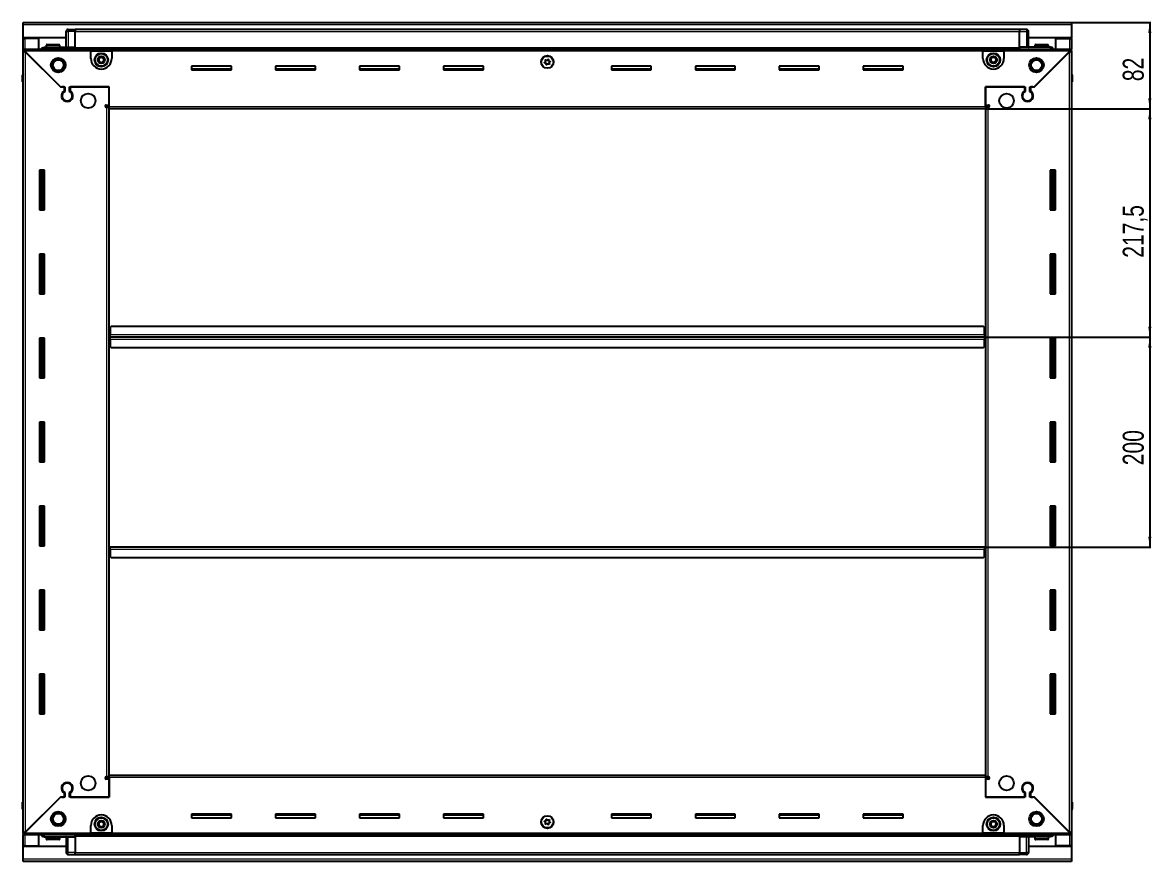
# Model space of a CAD drawing. Header units: millimetres. Extents: x 1415 to 4959, y -388 to 1753.
# Drawn here: x 3883 to 4959, y 777 to 1576 of the extents above; entities that cross this region are included whole.
import ezdxf

# ---------------------------------------------------------------- set-up
doc = ezdxf.new("R2010")
doc.units = ezdxf.units.MM
doc.layers.add('FORMAT', color=7, linetype='Continuous')
doc.styles.add('SLDTEXTSTYLE0', font='TXT', dxfattribs={"width": 0.75})
doc.dimstyles.new('SLDDIMSTYLE0', dxfattribs={"dimtxt": 20, "dimasz": 10, "dimexe": 0, "dimexo": 0.0625, "dimgap": 5, "dimtad": 2, "dimdec": 1, "dimrnd": 1e-09, "dimzin": 12, "dimdsep": 46, "dimtxsty": 'SLDTEXTSTYLE0', "dimsah": 1, "dimcen": 0.09, "dimadec": 0, "dimazin": 3, "dimtfac": 1, "dimtofl": 0, "dimtmove": 0, "dimatfit": 3, "dimfxl": 0, "dimfrac": 2, "dimtolj": 1, "dimtzin": 12, "dimarcsym": 0})

# ---------------------------------------------------------------- blocks, each defined once
blk = doc.blocks.new('_D_6')
at = {"layer": 'FORMAT'}
for p, q in [((4883, 1575.8), (4958.5, 1575.8)), ((4957.5, 1575.8), (4957.5, 1493.8)), ((4801, 1493.8), (4958.5, 1493.8))]:
    blk.add_line(p, q, dxfattribs=at)
for points in [[(4957.5, 1575.8), (4956, 1565.8), (4959, 1565.8)], [(4957.5, 1493.8), (4959, 1503.8), (4956, 1503.8)]]:
    blk.add_solid(points, dxfattribs=at)
at = {"layer": 'FORMAT', "insert": (4931.7, 1520), "char_height": 20, "attachment_point": 1, "rotation": 90, "style": 'SLDTEXTSTYLE0'}
blk.add_mtext('82', dxfattribs=at)
blk = doc.blocks.new('_D_7')
at = {"layer": 'FORMAT'}
for p, q in [((4800, 1276.3), (4958.5, 1276.3)), ((4957.5, 1276.3), (4957.5, 1076.3)), ((4800, 1076.3), (4958.5, 1076.3))]:
    blk.add_line(p, q, dxfattribs=at)
for points in [[(4957.5, 1276.3), (4956, 1266.3), (4959, 1266.3)], [(4957.5, 1076.3), (4959, 1086.3), (4956, 1086.3)]]:
    blk.add_solid(points, dxfattribs=at)
at = {"layer": 'FORMAT', "insert": (4931.7, 1154.2), "char_height": 20, "attachment_point": 1, "rotation": 90, "style": 'SLDTEXTSTYLE0'}
blk.add_mtext('200', dxfattribs=at)
blk = doc.blocks.new('_D_8')
at = {"layer": 'FORMAT'}
for p, q in [((4801, 1493.8), (4958.5, 1493.8)), ((4957.5, 1493.8), (4957.5, 1276.3)), ((4800, 1276.3), (4958.5, 1276.3))]:
    blk.add_line(p, q, dxfattribs=at)
for points in [[(4957.5, 1493.8), (4956, 1483.8), (4959, 1483.8)], [(4957.5, 1276.3), (4959, 1286.3), (4956, 1286.3)]]:
    blk.add_solid(points, dxfattribs=at)
at = {"layer": 'FORMAT', "insert": (4931.7, 1351.8), "char_height": 20, "attachment_point": 1, "rotation": 90, "style": 'SLDTEXTSTYLE0'}
blk.add_mtext('217,5', dxfattribs=at)

msp = doc.modelspace()

# ---------------------------------------------------------------- linework, layer by layer
at = {"color": 7, "linetype": 'Continuous', "lineweight": 25}
for p, q in [((3884, 1575.82), (4883, 1575.82)), ((3884, 1573.72), (3884, 1575.82)), ((3884, 1561.32), (3884, 1573.72)), ((4883, 1575.82), (4883, 1573.72)), ((4883, 1573.72), (4883, 1561.32)), ((3925, 1561.32), (3884, 1561.32)), ((3884, 1560.82), (3884, 1561.32)), ((3884, 1560.82), (3886.1, 1560.82)), ((3884, 1550.57), (3884, 1560.82)), ((3885.5, 1560.82), (3885.5, 1561.32)), ((3899, 1560.82), (3886.1, 1560.82)), ((3899, 1550.57), (3899, 1560.82)), ((3925, 1552.32), (3925, 1567.32)), ((3925.67, 1568.82), (3925.67, 1568.82)), ((3927, 1569.32), (3933.5, 1569.32)), ((3927, 1569.32), (3933.5, 1569.32)), ((3933.5, 1569.32), (3933.5, 1569.32)), ((3933.5, 1569.32), (3933.5, 1569.32)), ((3933.5, 1569.32), (3933.5, 1567.32)), ((4833.5, 1569.17), (3933.5, 1569.17)), ((3933.5, 1552.32), (3933.5, 1567.32)), ((4833.5, 1569.32), (4833.5, 1569.32)), ((4840, 1569.32), (4833.5, 1569.32)), ((4840, 1569.32), (4833.5, 1569.32)), ((4833.5, 1569.32), (4833.5, 1567.32)), ((4833.5, 1552.32), (4833.5, 1567.32)), ((4842, 1567.32), (4842, 1567.32)), ((4842, 1552.32), (4842, 1567.32)), ((4883, 1561.32), (4842, 1561.32)), ((4868, 1550.57), (4868, 1560.82)), ((4868, 1560.82), (4880.9, 1560.82)), ((4880.9, 1560.82), (4883, 1560.82)), ((4881.5, 1560.82), (4881.5, 1561.32)), ((4883, 1560.82), (4883, 1561.32)), ((4883, 1560.82), (4883, 1550.57)), ((3884, 1549.07), (3884, 1550.57)), ((3884, 1550.57), (3885, 1550.57)), ((3884, 1548.57), (3884, 1549.07)), ((3884, 1549.07), (3885, 1549.07)), ((3885, 1550.57), (3948.5, 1550.57)), ((3885, 1549.07), (3885, 1550.57)), ((3904.5, 1552.32), (3933.5, 1552.32)), ((3906, 1554.22), (3906, 1552.32)), ((3906.8, 1555.02), (3918.2, 1555.02)), ((3919, 1552.32), (3919, 1554.22)), ((3933.42, 1550.57), (3933.5, 1552.29)), ((3933.5, 1552.32), (3933.5, 1551.82)), ((3933.5, 1551.17), (4833.5, 1551.17)), ((3948.5, 1548.47), (3948.5, 1550.57)), ((3948.5, 1550.57), (3968.5, 1550.57)), ((3948.5, 1549.07), (3968.5, 1549.07)), ((3968.5, 1550.57), (4798.5, 1550.57)), ((3968.5, 1550.57), (3968.5, 1548.47)), ((4798.5, 1548.47), (4798.5, 1550.57)), ((4798.5, 1550.57), (4818.5, 1550.57)), ((4798.5, 1549.07), (4818.5, 1549.07)), ((4818.5, 1550.57), (4818.5, 1548.47)), ((4818.5, 1550.57), (4882, 1550.57)), ((4862.5, 1552.32), (4833.5, 1552.32)), ((4833.5, 1552.32), (4833.5, 1551.82)), ((4833.5, 1552.29), (4833.57, 1550.57)), ((4848, 1554.22), (4848, 1552.32)), ((4848.8, 1555.02), (4860.2, 1555.02)), ((4861, 1552.32), (4861, 1554.22)), ((4882, 1549.07), (4882, 1550.57)), ((4882, 1550.57), (4883, 1550.57)), ((4882, 1549.07), (4883, 1549.07)), ((4883, 1549.07), (4883, 1550.57)), ((4883, 1549.07), (4883, 1548.57)), ((3884, 804.07), (3884, 1548.57)), ((3885.5, 1548.57), (3884, 1548.57)), ((3885.6, 1548.47), (3919.5, 1514.57)), ((3920.2, 1513.87), (3886.1, 1547.97)), ((3948.5, 1541.57), (3948.5, 1548.47)), ((3968.5, 1548.47), (3968.5, 1541.57)), ((4798.5, 1541.57), (4798.5, 1548.47)), ((4818.5, 1548.47), (4818.5, 1541.57)), ((4880.9, 1547.97), (4846.8, 1513.87)), ((4847.5, 1514.57), (4881.4, 1548.47)), ((4881.5, 1548.57), (4883, 1548.57)), ((4883, 1548.57), (4883, 804.07)), ((4082.5, 1534.32), (4044.5, 1534.32)), ((4044.5, 1534.32), (4044.5, 1530.82)), ((4082.5, 1531.57), (4044.5, 1531.57)), ((4044.5, 1530.82), (4082.5, 1530.82)), ((4082.5, 1530.82), (4082.5, 1534.32)), ((4162.5, 1534.32), (4124.5, 1534.32)), ((4124.5, 1534.32), (4124.5, 1530.82)), ((4162.5, 1531.57), (4124.5, 1531.57)), ((4124.5, 1530.82), (4162.5, 1530.82)), ((4162.5, 1530.82), (4162.5, 1534.32)), ((4242.5, 1534.32), (4204.5, 1534.32)), ((4204.5, 1534.32), (4204.5, 1530.82)), ((4242.5, 1531.57), (4204.5, 1531.57)), ((4204.5, 1530.82), (4242.5, 1530.82)), ((4242.5, 1530.82), (4242.5, 1534.32)), ((4322.5, 1534.32), (4284.5, 1534.32)), ((4284.5, 1534.32), (4284.5, 1530.82)), ((4322.5, 1531.57), (4284.5, 1531.57)), ((4284.5, 1530.82), (4322.5, 1530.82)), ((4322.5, 1530.82), (4322.5, 1534.32)), ((4482.5, 1534.32), (4444.5, 1534.32)), ((4444.5, 1534.32), (4444.5, 1530.82)), ((4482.5, 1531.57), (4444.5, 1531.57)), ((4444.5, 1530.82), (4482.5, 1530.82)), ((4482.5, 1530.82), (4482.5, 1534.32)), ((4562.5, 1534.32), (4524.5, 1534.32)), ((4524.5, 1534.32), (4524.5, 1530.82)), ((4562.5, 1531.57), (4524.5, 1531.57)), ((4524.5, 1530.82), (4562.5, 1530.82)), ((4562.5, 1530.82), (4562.5, 1534.32)), ((4642.5, 1534.32), (4604.5, 1534.32)), ((4604.5, 1534.32), (4604.5, 1530.82)), ((4642.5, 1531.57), (4604.5, 1531.57)), ((4604.5, 1530.82), (4642.5, 1530.82)), ((4642.5, 1530.82), (4642.5, 1534.32)), ((4722.5, 1534.32), (4684.5, 1534.32)), ((4684.5, 1534.32), (4684.5, 1530.82)), ((4722.5, 1531.57), (4684.5, 1531.57)), ((4684.5, 1530.82), (4722.5, 1530.82)), ((4722.5, 1530.82), (4722.5, 1534.32)), ((3883.5, 1525.82), (3883.5, 1519.32)), ((3883.5, 1519.32), (3883.5, 1525.82)), ((3883.5, 1519.32), (3883.5, 1519.32)), ((3884, 1519.32), (3883.5, 1519.32)), ((3883.65, 1519.32), (3883.65, 833.32)), ((4883, 1527.15), (4883, 1527.15)), ((4883, 1519.32), (4883.5, 1519.32)), ((4883.35, 833.32), (4883.35, 1519.32)), ((4883.5, 1525.82), (4883.5, 1519.32)), ((4883.5, 1519.32), (4883.5, 1525.82)), ((4883.5, 1519.32), (4883.5, 1519.32)), ((4883.5, 1519.32), (4883.5, 1519.32)), ((3919.5, 1514.57), (3923.7, 1514.57)), ((3920.9, 1514.57), (3920.2, 1513.87)), ((3923, 1514.57), (3920.9, 1514.57)), ((3923, 1514.57), (3923, 1510.68)), ((3923.7, 1514.57), (3923.7, 1510.29)), ((3928.3, 1514.57), (3966, 1514.57)), ((3928.3, 1510.29), (3928.3, 1514.57)), ((3929, 1510.68), (3929, 1514.57)), ((3966, 1514.57), (3929, 1514.57)), ((3966, 1497.32), (3966, 1514.57)), ((3966, 1495.92), (3966, 1514.57)), ((4801, 1514.57), (4801, 1497.32)), ((4838, 1514.57), (4801, 1514.57)), ((4801, 1514.57), (4838.7, 1514.57)), ((4801, 1495.92), (4801, 1514.57)), ((4838, 1514.57), (4838, 1510.68)), ((4838.7, 1514.57), (4838.7, 1510.29)), ((4843.3, 1514.57), (4847.5, 1514.57)), ((4843.3, 1510.29), (4843.3, 1514.57)), ((4846.1, 1514.57), (4844, 1514.57)), ((4844, 1510.68), (4844, 1514.57)), ((4846.8, 1513.87), (4846.1, 1514.57)), ((3924, 1501.71), (3924, 1500.95)), ((3963.15, 1497.32), (3966, 1497.32)), ((3963.9, 1495.32), (3963.15, 1495.32)), ((3963.9, 1495.32), (3966, 1495.32)), ((3966, 1496.32), (3964, 1496.32)), ((3964, 1496.32), (3964, 1495.32)), ((3966, 1493.82), (3966, 1495.92)), ((4801, 1497.32), (4803.85, 1497.32)), ((4803, 1496.32), (4801, 1496.32)), ((4801, 1495.92), (4801, 1493.82)), ((4801, 1495.32), (4803.1, 1495.32)), ((4803, 1495.32), (4803, 1496.32)), ((4803.85, 1495.32), (4803.1, 1495.32)), ((4843, 1501.71), (4843, 1500.95)), ((3966, 858.82), (3966, 1493.82)), ((4801, 1493.82), (3966, 1493.82)), ((4801, 1493.82), (4801, 858.82)), ((3904.5, 1435.32), (3899.5, 1435.32)), ((3899.5, 1435.32), (3899.5, 1397.32)), ((3901.65, 1397.32), (3901.65, 1435.32)), ((3903.44, 1397.32), (3903.44, 1435.32)), ((3903.47, 1397.32), (3903.47, 1435.32)), ((3904.5, 1397.32), (3904.5, 1435.32)), ((4862.5, 1435.32), (4862.5, 1397.32)), ((4867.5, 1435.32), (4862.5, 1435.32)), ((4863.52, 1435.32), (4863.52, 1397.32)), ((4863.55, 1435.32), (4863.55, 1397.32)), ((4865.35, 1435.32), (4865.35, 1397.32)), ((4867.5, 1397.32), (4867.5, 1435.32)), ((3899.5, 1397.32), (3904.5, 1397.32)), ((4862.5, 1397.32), (4867.5, 1397.32)), ((3904.5, 1355.32), (3899.5, 1355.32)), ((3899.5, 1355.32), (3899.5, 1317.32)), ((3901.65, 1317.32), (3901.65, 1355.32)), ((3903.44, 1317.32), (3903.44, 1355.32)), ((3903.47, 1317.32), (3903.47, 1355.32)), ((3904.5, 1317.32), (3904.5, 1355.32)), ((4862.5, 1355.32), (4862.5, 1317.32)), ((4867.5, 1355.32), (4862.5, 1355.32)), ((4863.52, 1355.32), (4863.52, 1317.32)), ((4863.55, 1355.32), (4863.55, 1317.32)), ((4865.35, 1355.32), (4865.35, 1317.32)), ((4867.5, 1317.32), (4867.5, 1355.32)), ((3899.5, 1317.32), (3904.5, 1317.32)), ((4862.5, 1317.32), (4867.5, 1317.32)), ((3968, 1286.32), (3967, 1285.32)), ((3967, 1285.32), (3967, 1278.42)), ((4799, 1286.32), (3968, 1286.32)), ((4800, 1285.32), (4799, 1286.32)), ((4800, 1278.42), (4800, 1285.32)), ((3904.5, 1275.32), (3899.5, 1275.32)), ((3899.5, 1275.32), (3899.5, 1237.32)), ((3901.65, 1237.32), (3901.65, 1275.32)), ((3903.44, 1237.32), (3903.44, 1275.32)), ((3903.47, 1237.32), (3903.47, 1275.32)), ((3904.5, 1237.32), (3904.5, 1275.32)), ((3966.75, 1276.32), (3966, 1276.32)), ((3967, 1279.17), (3966.75, 1279.17)), ((3966.75, 1279.17), (3966.75, 1276.32)), ((3966.75, 1276.32), (3966.75, 1273.47)), ((3966.75, 1273.47), (3967, 1273.47)), ((3967, 1276.32), (3967, 1278.42)), ((4800, 1276.32), (3967, 1276.32)), ((3967, 1274.22), (3967, 1276.32)), ((3967, 1274.22), (3967, 1267.32)), ((4800.25, 1279.17), (4800, 1279.17)), ((4800, 1278.42), (4800, 1276.32)), ((4800, 1276.32), (4800, 1274.22)), ((4800, 1267.32), (4800, 1274.22)), ((4800, 1273.47), (4800.25, 1273.47)), ((4800.25, 1276.32), (4800.25, 1279.17)), ((4801, 1276.32), (4800.25, 1276.32)), ((4800.25, 1273.47), (4800.25, 1276.32)), ((4862.5, 1275.32), (4862.5, 1237.32)), ((4867.5, 1275.32), (4862.5, 1275.32)), ((4863.52, 1275.32), (4863.52, 1237.32)), ((4863.55, 1275.32), (4863.55, 1237.32)), ((4865.35, 1275.32), (4865.35, 1237.32)), ((4867.5, 1237.32), (4867.5, 1275.32)), ((3967, 1267.32), (3968, 1266.32)), ((3968, 1266.32), (4799, 1266.32)), ((4799, 1266.32), (4800, 1267.32)), ((3899.5, 1237.32), (3904.5, 1237.32)), ((4862.5, 1237.32), (4867.5, 1237.32)), ((3904.5, 1195.32), (3899.5, 1195.32)), ((3899.5, 1195.32), (3899.5, 1157.32)), ((3901.65, 1157.32), (3901.65, 1195.32)), ((3903.44, 1157.32), (3903.44, 1195.32)), ((3903.47, 1157.32), (3903.47, 1195.32)), ((3904.5, 1157.32), (3904.5, 1195.32)), ((4862.5, 1195.32), (4862.5, 1157.32)), ((4867.5, 1195.32), (4862.5, 1195.32)), ((4863.52, 1195.32), (4863.52, 1157.32)), ((4863.55, 1195.32), (4863.55, 1157.32)), ((4865.35, 1195.32), (4865.35, 1157.32)), ((4867.5, 1157.32), (4867.5, 1195.32)), ((3899.5, 1157.32), (3904.5, 1157.32)), ((4862.5, 1157.32), (4867.5, 1157.32)), ((3904.5, 1115.32), (3899.5, 1115.32)), ((3899.5, 1115.32), (3899.5, 1077.32)), ((3901.65, 1077.32), (3901.65, 1115.32)), ((3903.44, 1077.32), (3903.44, 1115.32)), ((3903.47, 1077.32), (3903.47, 1115.32)), ((3904.5, 1077.32), (3904.5, 1115.32)), ((4862.5, 1115.32), (4862.5, 1077.32)), ((4867.5, 1115.32), (4862.5, 1115.32)), ((4863.52, 1115.32), (4863.52, 1077.32)), ((4863.55, 1115.32), (4863.55, 1077.32)), ((4865.35, 1115.32), (4865.35, 1077.32)), ((4867.5, 1077.32), (4867.5, 1115.32)), ((3899.5, 1077.32), (3904.5, 1077.32)), ((3966, 1076.32), (3966.75, 1076.32)), ((3966.75, 1076.32), (3966.75, 1073.47)), ((3967, 1074.22), (3967, 1076.32)), ((3967, 1076.32), (4800, 1076.32)), ((4800, 1076.32), (4800, 1074.22)), ((4800.25, 1073.47), (4800.25, 1076.32)), ((4800.25, 1076.32), (4801, 1076.32)), ((4862.5, 1077.32), (4867.5, 1077.32)), ((3966.75, 1073.47), (3967, 1073.47)), ((3967, 1074.22), (3967, 1067.32)), ((3967, 1067.32), (3968, 1066.32)), ((3968, 1066.32), (4799, 1066.32)), ((4799, 1066.32), (4800, 1067.32)), ((4800, 1067.32), (4800, 1074.22)), ((4800, 1073.47), (4800.25, 1073.47)), ((3904.5, 1035.32), (3899.5, 1035.32)), ((3899.5, 1035.32), (3899.5, 997.32)), ((3901.65, 997.32), (3901.65, 1035.32)), ((3903.44, 997.32), (3903.44, 1035.32)), ((3903.47, 997.32), (3903.47, 1035.32)), ((3904.5, 997.32), (3904.5, 1035.32)), ((4862.5, 1035.32), (4862.5, 997.32)), ((4867.5, 1035.32), (4862.5, 1035.32)), ((4863.52, 1035.32), (4863.52, 997.32)), ((4863.55, 1035.32), (4863.55, 997.32)), ((4865.35, 1035.32), (4865.35, 997.32)), ((4867.5, 997.32), (4867.5, 1035.32)), ((3899.5, 997.32), (3904.5, 997.32)), ((4862.5, 997.32), (4867.5, 997.32)), ((3904.5, 955.32), (3899.5, 955.32)), ((3899.5, 955.32), (3899.5, 917.32)), ((3901.65, 917.32), (3901.65, 955.32)), ((3903.44, 917.32), (3903.44, 955.32)), ((3903.47, 917.32), (3903.47, 955.32)), ((3904.5, 917.32), (3904.5, 955.32)), ((4862.5, 955.32), (4862.5, 917.32)), ((4867.5, 955.32), (4862.5, 955.32)), ((4863.52, 955.32), (4863.52, 917.32)), ((4863.55, 955.32), (4863.55, 917.32)), ((4865.35, 955.32), (4865.35, 917.32)), ((4867.5, 917.32), (4867.5, 955.32)), ((3899.5, 917.32), (3904.5, 917.32)), ((4862.5, 917.32), (4867.5, 917.32)), ((3924, 851.7), (3924, 850.94)), ((3963.15, 857.32), (3963.9, 857.32)), ((3966, 855.32), (3963.15, 855.32)), ((3966, 857.32), (3963.9, 857.32)), ((3964, 857.32), (3964, 856.32)), ((3964, 856.32), (3966, 856.32)), ((3966, 856.72), (3966, 858.82)), ((3966, 858.82), (4801, 858.82)), ((3966, 856.72), (3966, 838.07)), ((3966, 838.07), (3966, 855.32)), ((4801, 858.82), (4801, 856.72)), ((4803.1, 857.32), (4801, 857.32)), ((4801, 856.72), (4801, 838.07)), ((4801, 856.32), (4803, 856.32)), ((4801, 855.32), (4801, 838.07)), ((4803.85, 855.32), (4801, 855.32)), ((4803, 856.32), (4803, 857.32)), ((4803.1, 857.32), (4803.85, 857.32)), ((4843, 851.7), (4843, 850.94)), ((3923, 841.96), (3923, 838.07)), ((3923.7, 842.36), (3923.7, 838.07)), ((3928.3, 838.07), (3928.3, 842.36)), ((3929, 838.07), (3929, 841.96)), ((4838, 841.96), (4838, 838.07)), ((4838.7, 842.36), (4838.7, 838.07)), ((4843.3, 838.07), (4843.3, 842.36)), ((4844, 838.07), (4844, 841.96)), ((3883.5, 826.82), (3883.5, 833.32)), ((3883.5, 833.32), (3883.5, 833.32)), ((3883.5, 833.32), (3883.5, 833.32)), ((3883.5, 833.32), (3883.5, 826.82)), ((3884, 833.32), (3883.5, 833.32)), ((3919.5, 838.07), (3885.6, 804.17)), ((3886.1, 804.67), (3920.2, 838.77)), ((3923.7, 838.07), (3919.5, 838.07)), ((3920.2, 838.77), (3920.9, 838.07)), ((3920.9, 838.07), (3923, 838.07)), ((3966, 838.07), (3928.3, 838.07)), ((3929, 838.07), (3966, 838.07)), ((4801, 838.07), (4838, 838.07)), ((4838.7, 838.07), (4801, 838.07)), ((4847.5, 838.07), (4843.3, 838.07)), ((4844, 838.07), (4846.1, 838.07)), ((4846.1, 838.07), (4846.8, 838.77)), ((4846.8, 838.77), (4880.9, 804.67)), ((4881.4, 804.17), (4847.5, 838.07)), ((4883, 833.32), (4883.5, 833.32)), ((4883.5, 833.32), (4883.5, 833.32)), ((4883.5, 826.82), (4883.5, 833.32)), ((4883.5, 833.32), (4883.5, 826.82)), ((3884, 825.5), (3884, 825.5)), ((4082.5, 821.82), (4044.5, 821.82)), ((4044.5, 821.82), (4044.5, 818.32)), ((4044.5, 821.07), (4082.5, 821.07)), ((4044.5, 818.32), (4082.5, 818.32)), ((4082.5, 818.32), (4082.5, 821.82)), ((4162.5, 821.82), (4124.5, 821.82)), ((4124.5, 821.82), (4124.5, 818.32)), ((4124.5, 821.07), (4162.5, 821.07)), ((4124.5, 818.32), (4162.5, 818.32)), ((4162.5, 818.32), (4162.5, 821.82)), ((4242.5, 821.82), (4204.5, 821.82)), ((4204.5, 821.82), (4204.5, 818.32)), ((4204.5, 821.07), (4242.5, 821.07)), ((4204.5, 818.32), (4242.5, 818.32)), ((4242.5, 818.32), (4242.5, 821.82)), ((4322.5, 821.82), (4284.5, 821.82)), ((4284.5, 821.82), (4284.5, 818.32)), ((4284.5, 821.07), (4322.5, 821.07)), ((4284.5, 818.32), (4322.5, 818.32)), ((4322.5, 818.32), (4322.5, 821.82)), ((4482.5, 821.82), (4444.5, 821.82)), ((4444.5, 821.82), (4444.5, 818.32)), ((4444.5, 821.07), (4482.5, 821.07)), ((4444.5, 818.32), (4482.5, 818.32)), ((4482.5, 818.32), (4482.5, 821.82)), ((4562.5, 821.82), (4524.5, 821.82)), ((4524.5, 821.82), (4524.5, 818.32)), ((4524.5, 821.07), (4562.5, 821.07)), ((4524.5, 818.32), (4562.5, 818.32)), ((4562.5, 818.32), (4562.5, 821.82)), ((4642.5, 821.82), (4604.5, 821.82)), ((4604.5, 821.82), (4604.5, 818.32)), ((4604.5, 821.07), (4642.5, 821.07)), ((4604.5, 818.32), (4642.5, 818.32)), ((4642.5, 818.32), (4642.5, 821.82)), ((4722.5, 821.82), (4684.5, 821.82)), ((4684.5, 821.82), (4684.5, 818.32)), ((4684.5, 821.07), (4722.5, 821.07)), ((4684.5, 818.32), (4722.5, 818.32)), ((4722.5, 818.32), (4722.5, 821.82)), ((3948.5, 804.17), (3948.5, 811.07)), ((3968.5, 811.07), (3968.5, 804.17)), ((4798.5, 804.17), (4798.5, 811.07)), ((4818.5, 811.07), (4818.5, 804.17)), ((3884, 803.57), (3884, 804.07)), ((3885.5, 804.07), (3884, 804.07)), ((3884, 803.57), (3884, 802.07)), ((3885, 803.57), (3884, 803.57)), ((3884, 791.82), (3884, 802.07)), ((3885, 802.07), (3884, 802.07)), ((3885, 803.57), (3885, 802.07)), ((3948.5, 802.07), (3885, 802.07)), ((3899, 791.82), (3899, 802.07)), ((3904.5, 800.32), (3933.5, 800.32)), ((3906, 800.32), (3906, 798.42)), ((3910.57, 797.62), (3906.8, 797.62)), ((3918.2, 797.62), (3910.57, 797.62)), ((3919, 798.42), (3919, 800.32)), ((3925, 800.32), (3925, 785.32)), ((3933.5, 800.36), (3933.42, 802.07)), ((4833.5, 801.47), (3933.5, 801.47)), ((3933.5, 800.32), (3933.5, 800.82)), ((3933.5, 800.32), (3933.5, 785.32)), ((3948.5, 802.07), (3948.5, 804.17)), ((3968.5, 803.57), (3948.5, 803.57)), ((3968.5, 802.07), (3948.5, 802.07)), ((3968.5, 804.17), (3968.5, 802.07)), ((4798.5, 802.07), (3968.5, 802.07)), ((4798.5, 802.07), (4798.5, 804.17)), ((4818.5, 803.57), (4798.5, 803.57)), ((4818.5, 802.07), (4798.5, 802.07)), ((4818.5, 804.17), (4818.5, 802.07)), ((4882, 802.07), (4818.5, 802.07)), ((4833.57, 802.07), (4833.5, 800.36)), ((4833.5, 800.32), (4833.5, 800.82)), ((4862.5, 800.32), (4833.5, 800.32)), ((4833.5, 800.32), (4833.5, 785.32)), ((4842, 800.32), (4842, 785.32)), ((4848, 800.32), (4848, 798.42)), ((4855.79, 797.62), (4848.8, 797.62)), ((4860.2, 797.62), (4855.79, 797.62)), ((4861, 798.42), (4861, 800.32)), ((4868, 791.82), (4868, 802.07)), ((4881.5, 804.07), (4883, 804.07)), ((4882, 803.57), (4882, 802.07)), ((4883, 803.57), (4882, 803.57)), ((4883, 802.07), (4882, 802.07)), ((4883, 804.07), (4883, 803.57)), ((4883, 803.57), (4883, 802.07)), ((4883, 802.07), (4883, 791.82)), ((3886.1, 791.82), (3884, 791.82)), ((3884, 791.32), (3884, 791.82)), ((3884, 778.92), (3884, 791.32)), ((3884, 791.32), (3925, 791.32)), ((3885.5, 791.32), (3885.5, 791.82)), ((3886.1, 791.82), (3899, 791.82)), ((3925, 785.32), (3925, 785.32)), ((3933.5, 783.32), (3933.5, 785.32)), ((4833.5, 783.32), (4833.5, 785.32)), ((4842, 791.32), (4883, 791.32)), ((4880.9, 791.82), (4868, 791.82)), ((4883, 791.82), (4880.9, 791.82)), ((4881.5, 791.32), (4881.5, 791.82)), ((4883, 791.32), (4883, 791.82)), ((4883, 791.32), (4883, 778.92)), ((3884, 776.82), (3884, 778.92)), ((4883, 776.82), (3884, 776.82)), ((3927, 783.32), (3933.5, 783.32)), ((3927, 783.32), (3933.5, 783.32)), ((3933.5, 783.47), (4833.5, 783.47)), ((3933.5, 783.32), (3933.5, 783.32)), ((4833.5, 783.32), (4833.5, 783.32)), ((4840, 783.32), (4833.5, 783.32)), ((4833.5, 783.32), (4833.5, 783.32)), ((4840, 783.32), (4833.5, 783.32)), ((4841.32, 783.82), (4841.32, 783.82)), ((4883, 778.92), (4883, 776.82))]:
    msp.add_line(p, q, dxfattribs=at)
at = {"color": 8, "linetype": 'Continuous', "lineweight": 18}
for p, q in [((4883, 1573.72), (3884, 1573.72)), ((3886.1, 1560.82), (3886.1, 1561.32)), ((3886.1, 1550.57), (3886.1, 1560.82)), ((3925, 1567.32), (3927, 1567.32)), ((3927, 1569.32), (3927, 1567.32)), ((3927, 1567.32), (3927, 1552.32)), ((3933.5, 1567.32), (3927, 1567.32)), ((4833.5, 1567.17), (3933.5, 1567.17)), ((4833.5, 1567.32), (4840, 1567.32)), ((4840, 1569.32), (4840, 1567.32)), ((4842, 1567.32), (4840, 1567.32)), ((4840, 1567.32), (4840, 1552.32)), ((4880.9, 1561.32), (4880.9, 1560.82)), ((4880.9, 1560.82), (4880.9, 1550.57)), ((3906, 1554.22), (3919, 1554.22)), ((4833.5, 1551.82), (3933.5, 1551.82)), ((4833.5, 1550.59), (3933.5, 1550.59)), ((4848, 1554.22), (4861, 1554.22)), ((3948.5, 1548.47), (3885.6, 1548.47)), ((3886.1, 1547.97), (3886.1, 804.67)), ((3948.5, 1548.47), (3968.5, 1548.47)), ((4798.5, 1548.47), (3968.5, 1548.47)), ((4798.5, 1548.47), (4818.5, 1548.47)), ((4881.4, 1548.47), (4818.5, 1548.47)), ((4880.9, 804.67), (4880.9, 1547.97)), ((3884, 1525.82), (3883.5, 1525.82)), ((4883, 1525.82), (4883.5, 1525.82)), ((3963.9, 857.32), (3963.9, 1495.32)), ((3966, 1495.92), (4801, 1495.92)), ((4803.1, 1495.32), (4803.1, 857.32)), ((3901, 1435.32), (3901, 1397.32)), ((3902.23, 1435.32), (3902.23, 1397.32)), ((4864.76, 1397.32), (4864.76, 1435.32)), ((4866, 1397.32), (4866, 1435.32)), ((3901, 1355.32), (3901, 1317.32)), ((3902.23, 1355.32), (3902.23, 1317.32)), ((4864.76, 1317.32), (4864.76, 1355.32)), ((4866, 1317.32), (4866, 1355.32)), ((3901, 1275.32), (3901, 1237.32)), ((3902.23, 1275.32), (3902.23, 1237.32)), ((4800, 1278.42), (3967, 1278.42)), ((3967, 1274.22), (4800, 1274.22)), ((4864.76, 1237.32), (4864.76, 1275.32)), ((4866, 1237.32), (4866, 1275.32)), ((3901, 1195.32), (3901, 1157.32)), ((3902.23, 1195.32), (3902.23, 1157.32)), ((4864.76, 1157.32), (4864.76, 1195.32)), ((4866, 1157.32), (4866, 1195.32)), ((3901, 1115.32), (3901, 1077.32)), ((3902.23, 1115.32), (3902.23, 1077.32)), ((4864.76, 1077.32), (4864.76, 1115.32)), ((4866, 1077.32), (4866, 1115.32)), ((3967, 1074.22), (4800, 1074.22)), ((3901, 1035.32), (3901, 997.32)), ((3902.23, 1035.32), (3902.23, 997.32)), ((4864.76, 997.32), (4864.76, 1035.32)), ((4866, 997.32), (4866, 1035.32)), ((3901, 955.32), (3901, 917.32)), ((3902.23, 955.32), (3902.23, 917.32)), ((4864.76, 917.32), (4864.76, 955.32)), ((4866, 917.32), (4866, 955.32)), ((4801, 856.72), (3966, 856.72)), ((3884, 826.82), (3883.5, 826.82)), ((4883, 826.82), (4883.5, 826.82)), ((3885.6, 804.17), (3948.5, 804.17)), ((3886.1, 791.82), (3886.1, 802.07)), ((3910.3, 798.42), (3906, 798.42)), ((3919, 798.42), (3910.3, 798.42)), ((3927, 785.32), (3927, 800.32)), ((3933.5, 802.06), (4833.5, 802.06)), ((3933.5, 800.82), (4833.5, 800.82)), ((3968.5, 804.17), (3948.5, 804.17)), ((3968.5, 804.17), (4798.5, 804.17)), ((4818.5, 804.17), (4798.5, 804.17)), ((4818.5, 804.17), (4881.4, 804.17)), ((4840, 785.32), (4840, 800.32)), ((4855.97, 798.42), (4848, 798.42)), ((4861, 798.42), (4855.97, 798.42)), ((4880.9, 802.07), (4880.9, 791.82)), ((3886.1, 791.32), (3886.1, 791.82)), ((3925, 785.32), (3927, 785.32)), ((3927, 783.32), (3927, 785.32)), ((3933.5, 785.32), (3927, 785.32)), ((3933.5, 785.47), (4833.5, 785.47)), ((4833.5, 785.32), (4840, 785.32)), ((4842, 785.32), (4840, 785.32)), ((4840, 783.32), (4840, 785.32)), ((4880.9, 791.82), (4880.9, 791.32)), ((4883, 778.92), (3884, 778.92))]:
    msp.add_line(p, q, dxfattribs=at)
at = {"color": 7, "linetype": 'Continuous', "lineweight": 25}
for centre, radius in [((3917.5, 1535.32), 7), ((3917.5, 1535.32), 6.02), ((3917.5, 1535.32), 5.1), ((3958.5, 1540.32), 6.5), ((3958.5, 1540.32), 3.46), ((4383.5, 1538.32), 6), ((4383.5, 1538.17), 5.79), ((4383.5, 1538.17), 1.85), ((4808.5, 1540.32), 6.5), ((4808.5, 1540.32), 3.46), ((4849.5, 1535.32), 7), ((4849.5, 1535.32), 6.03), ((4849.5, 1535.32), 5.1), ((3946, 1501.32), 7), ((4821, 1501.32), 7), ((3946, 851.32), 7), ((4821, 851.32), 7), ((3917.5, 817.32), 7), ((3917.5, 817.32), 6.03), ((3917.5, 817.32), 5.1), ((3958.5, 812.32), 6.5), ((4383.5, 814.32), 6), ((4383.5, 814.47), 5.78), ((4808.5, 812.32), 6.5), ((4849.5, 817.32), 7), ((4849.5, 817.32), 6.03), ((4849.5, 817.32), 5.1), ((3958.5, 812.32), 3.46), ((4383.5, 814.47), 1.85), ((4808.5, 812.32), 3.46)]:
    msp.add_circle(centre, radius, dxfattribs=at)
at = {"color": 8, "linetype": 'Continuous', "lineweight": 18}
for centre in [(3958.5, 1540.32), (4808.5, 1540.32), (3958.5, 812.32), (4808.5, 812.32)]:
    msp.add_circle(centre, 5.7, dxfattribs=at)
at = {"color": 7, "linetype": 'Continuous', "lineweight": 25}
for centre, radius, start, end in [((3927, 1567.32), 2, 90, 180), ((3927, 1567.32), 2, 90, 131.40962), ((4840, 1567.32), 2, 0, 90), ((3906.8, 1554.22), 0.8, 90, 180), ((3918.2, 1554.22), 0.8, 0, 90), ((3924.8, 1552.52), 0.2, 270, 0), ((4842.2, 1552.52), 0.2, 180, 270), ((4848.8, 1554.22), 0.8, 90, 180), ((4860.2, 1554.22), 0.8, 0, 90), ((3958.5, 1541.57), 10, 180, 270), ((3958.5, 1540.32), 2.5, 134.01559, 194.01559), ((3958.5, 1540.32), 2.5, 194.01559, 254.01559), ((3958.5, 1540.32), 2.5, 74.01559, 134.01559), ((3958.5, 1540.32), 2.5, 254.01559, 314.01559), ((3958.5, 1541.57), 10, 270, 0), ((3958.5, 1540.32), 2.5, 14.01559, 74.01559), ((3958.5, 1540.32), 2.5, 314.01559, 14.01559), ((4808.5, 1541.57), 10, 180, 270), ((4808.5, 1540.32), 2.5, 160.11158, 220.11158), ((4808.5, 1540.32), 2.5, 100.11158, 160.11158), ((4808.5, 1540.32), 2.5, 220.11158, 280.11158), ((4808.5, 1540.32), 2.5, 40.11158, 100.11158), ((4808.5, 1541.57), 10, 270, 0), ((4808.5, 1540.32), 2.5, 280.11158, 340.11158), ((4808.5, 1540.32), 2.5, 340.11158, 40.11158), ((3885.5, 1525.82), 2, 138.59038, 180), ((4881.5, 1525.82), 2, 0, 41.39416), ((3926, 1506.07), 5.5, 123.05573, 56.94427), ((3926, 1506.07), 4.8, 118.63099, 61.36901), ((4841, 1506.07), 5.5, 123.05573, 56.94427), ((4841, 1506.07), 4.8, 118.63099, 61.36901), ((3963.15, 1496.32), 1, 90, 270), ((4803.85, 1496.32), 1, 270, 90), ((3926, 846.57), 5.5, 303.05573, 236.94427), ((3926, 846.57), 4.8, 298.63099, 241.36901), ((3963.15, 856.32), 1, 90, 270), ((4803.85, 856.32), 1, 270, 90), ((4841, 846.57), 5.5, 303.05573, 236.94427), ((4841, 846.57), 4.8, 298.63099, 241.36901), ((3885.5, 826.82), 2, 180, 199.56674), ((3885.5, 826.82), 2, 180, 221.40962), ((3885.5, 826.82), 2, 213.78451, 221.40962), ((3958.5, 811.07), 10, 90, 180), ((3958.5, 811.07), 10, 0, 90), ((4808.5, 811.07), 10, 90, 180), ((4808.5, 811.07), 10, 0, 90), ((4881.5, 826.82), 2, 318.59038, 0), ((3958.5, 812.32), 2.5, 127.47401, 187.47401), ((3958.5, 812.32), 2.5, 187.47401, 247.47401), ((3958.5, 812.32), 2.5, 67.47401, 127.47401), ((3958.5, 812.32), 2.5, 247.47401, 307.47401), ((3958.5, 812.32), 2.5, 7.47401, 67.47401), ((3958.5, 812.32), 2.5, 307.47401, 7.47401), ((4808.5, 812.32), 2.5, 147.04236, 207.04236), ((4808.5, 812.32), 2.5, 207.04236, 267.04236), ((4808.5, 812.32), 2.5, 87.04236, 147.04236), ((4808.5, 812.32), 2.5, 267.04236, 327.04236), ((4808.5, 812.32), 2.5, 27.04236, 87.04236), ((4808.5, 812.32), 2.5, 327.04236, 27.04236), ((3906.8, 798.42), 0.8, 180, 270), ((3918.2, 798.42), 0.8, 270, 0), ((3924.8, 800.12), 0.2, 0, 90), ((4842.2, 800.12), 0.2, 90, 180), ((4848.8, 798.42), 0.8, 180, 270), ((4860.2, 798.42), 0.8, 270, 0), ((3927, 785.32), 2, 180, 270), ((3927, 785.32), 2, 180, 270), ((4840, 785.32), 2, 270, 0)]:
    msp.add_arc(centre, radius, start, end, dxfattribs=at)
for points, knots in [([(3885.6, 1548.47), (3885.55, 1548.73), (3885.46, 1549.22), (3885.33, 1549.86), (3885.2, 1550.33), (3885.09, 1550.55), (3885.02, 1550.57), (3885, 1550.57)], [0, 0, 0, 0, 0.2302553, 0.4485219, 0.6667858, 0.8850496, 1, 1, 1, 1]), ([(3901.28, 1550.57), (3901.4, 1550.77), (3901.79, 1551.42), (3902.94, 1552.13), (3903.98, 1552.26), (3904.5, 1552.32)], [0, 0, 0, 0, 0.1822499, 0.5911249, 1, 1, 1, 1]), ([(3933.5, 1552.32), (3933.5, 1552.29), (3933.5, 1552.21), (3933.5, 1551.59), (3933.5, 1551.01), (3933.5, 1550.62), (3933.5, 1550.59)], [0, 0, 0, 0, 0.32427882, 0.64855764, 0.97283646, 1, 1, 1, 1]), ([(4833.5, 1552.32), (4833.5, 1552.29), (4833.5, 1552.21), (4833.5, 1551.59), (4833.5, 1551.01), (4833.5, 1550.62), (4833.5, 1550.59)], [0, 0, 0, 0, 0.3242788, 0.6485576, 0.9728365, 1, 1, 1, 1]), ([(4865.71, 1550.57), (4865.59, 1550.77), (4865.2, 1551.42), (4864.05, 1552.13), (4863.01, 1552.26), (4862.5, 1552.32)], [0, 0, 0, 0, 0.1822499, 0.5911249, 1, 1, 1, 1]), ([(4882, 1550.57), (4881.95, 1550.55), (4881.86, 1550.49), (4881.73, 1550.1), (4881.6, 1549.54), (4881.49, 1548.96), (4881.42, 1548.6), (4881.4, 1548.47)], [0, 0, 0, 0, 0.2302553, 0.4485219, 0.6667858, 0.8850496, 1, 1, 1, 1]), ([(3884, 1548.57), (3884.02, 1548.53), (3884.07, 1548.44), (3884.47, 1548.3), (3885.03, 1548.17), (3885.61, 1548.06), (3885.97, 1548), (3886.1, 1547.97)], [0, 0, 0, 0, 0.23025534, 0.4485219, 0.6667858, 0.88504963, 1, 1, 1, 1]), ([(3955.72, 1541.12), (3956.09, 1541.48), (3956.79, 1542.15), (3957.48, 1542.81), (3957.8, 1543.12)], [0, 0, 0, 0, 0.5346859, 1, 1, 1, 1]), ([(3956.42, 1538.32), (3956.34, 1538.65), (3956.14, 1539.45), (3955.9, 1540.42), (3955.75, 1541), (3955.72, 1541.12)], [0, 0, 0, 0, 0.3629006, 0.8668753, 1, 1, 1, 1]), ([(3959.19, 1537.52), (3958.7, 1537.66), (3957.77, 1537.93), (3956.85, 1538.19), (3956.42, 1538.32)], [0, 0, 0, 0, 0.5346859, 1, 1, 1, 1]), ([(3957.8, 1543.12), (3958.29, 1542.98), (3959.22, 1542.72), (3960.14, 1542.45), (3960.57, 1542.33)], [0, 0, 0, 0, 0.5346859, 1, 1, 1, 1]), ([(3961.27, 1539.53), (3960.9, 1539.17), (3960.21, 1538.5), (3959.52, 1537.83), (3959.19, 1537.52)], [0, 0, 0, 0, 0.5346859, 1, 1, 1, 1]), ([(3960.57, 1542.33), (3960.6, 1542.21), (3960.75, 1541.63), (3960.99, 1540.66), (3961.19, 1539.86), (3961.27, 1539.53)], [0, 0, 0, 0, 0.1331247, 0.6370994, 1, 1, 1, 1]), ([(4381.61, 1540.24), (4381.6, 1540.23), (4381.59, 1540.21), (4381.58, 1540.15), (4381.59, 1540.01), (4381.69, 1539.64), (4381.82, 1539.11), (4381.66, 1538.5), (4381.3, 1538.13), (4381, 1537.88), (4380.82, 1537.72), (4380.77, 1537.64), (4380.76, 1537.6), (4380.76, 1537.57), (4380.78, 1537.54), (4380.83, 1537.49), (4381.08, 1537.39), (4381.54, 1537.29), (4382.18, 1536.98), (4382.43, 1536.31), (4382.49, 1535.84), (4382.57, 1535.58), (4382.61, 1535.53), (4382.63, 1535.51), (4382.67, 1535.5), (4382.7, 1535.51), (4382.74, 1535.52), (4382.81, 1535.57), (4382.98, 1535.72), (4383.25, 1535.99), (4383.65, 1536.31), (4384.28, 1536.42), (4384.78, 1536.23), (4385.15, 1536.1), (4385.3, 1536.07), (4385.36, 1536.09), (4385.38, 1536.1), (4385.4, 1536.13), (4385.41, 1536.19), (4385.4, 1536.34), (4385.31, 1536.71), (4385.17, 1537.23), (4385.34, 1537.84), (4385.69, 1538.21), (4386, 1538.46), (4386.17, 1538.63), (4386.22, 1538.71), (4386.24, 1538.75), (4386.23, 1538.78), (4386.21, 1538.81), (4386.16, 1538.85), (4385.91, 1538.95), (4385.45, 1539.06), (4384.81, 1539.37), (4384.56, 1540.03), (4384.5, 1540.51), (4384.42, 1540.76), (4384.38, 1540.82), (4384.36, 1540.84), (4384.33, 1540.85), (4384.29, 1540.84), (4384.25, 1540.82), (4384.18, 1540.78), (4384.01, 1540.63), (4383.74, 1540.36), (4383.34, 1540.04), (4382.72, 1539.93), (4382.21, 1540.11), (4381.84, 1540.25), (4381.69, 1540.27), (4381.64, 1540.26), (4381.62, 1540.25), (4381.61, 1540.24)], [0, 0, 0, 0, 0.0020087, 0.00442, 0.0093647, 0.0255282, 0.0677053, 0.0957862, 0.1246456, 0.1503415, 0.1605194, 0.1633943, 0.1656965, 0.1672448, 0.1688741, 0.1707699, 0.1786058, 0.2119941, 0.2499945, 0.2879948, 0.3213831, 0.329219, 0.3311148, 0.3327441, 0.3342924, 0.3362166, 0.3385353, 0.3413178, 0.349662, 0.3753578, 0.4042173, 0.4322982, 0.4744753, 0.4906388, 0.4966691, 0.49844, 0.5, 0.5020087, 0.50442, 0.5093647, 0.5255282, 0.5677053, 0.5957862, 0.6246456, 0.6503415, 0.6605194, 0.6633943, 0.6656965, 0.6672448, 0.6688741, 0.6707699, 0.6786058, 0.7119941, 0.7499945, 0.7879948, 0.8213831, 0.829219, 0.8311148, 0.8327441, 0.8342924, 0.8362166, 0.8385353, 0.8413178, 0.849662, 0.8753578, 0.9042173, 0.9322982, 0.9744753, 0.9906388, 0.9966691, 0.99844, 1, 1, 1, 1]), ([(4805.65, 1539.82), (4805.7, 1539.93), (4805.9, 1540.5), (4806.24, 1541.43), (4806.52, 1542.21), (4806.64, 1542.53)], [0, 0, 0, 0, 0.1331247, 0.6370994, 1, 1, 1, 1]), ([(4807.51, 1537.61), (4807.18, 1538), (4806.56, 1538.74), (4805.94, 1539.48), (4805.65, 1539.82)], [0, 0, 0, 0, 0.5346859, 1, 1, 1, 1]), ([(4806.64, 1542.53), (4807.14, 1542.62), (4808.09, 1542.79), (4809.04, 1542.96), (4809.48, 1543.04)], [0, 0, 0, 0, 0.5346859, 1, 1, 1, 1]), ([(4810.36, 1538.12), (4809.85, 1538.03), (4808.9, 1537.86), (4807.95, 1537.69), (4807.51, 1537.61)], [0, 0, 0, 0, 0.5346859, 1, 1, 1, 1]), ([(4809.48, 1543.04), (4809.81, 1542.64), (4810.43, 1541.91), (4811.05, 1541.17), (4811.34, 1540.83)], [0, 0, 0, 0, 0.5346859, 1, 1, 1, 1]), ([(4811.34, 1540.83), (4811.22, 1540.51), (4810.94, 1539.73), (4810.6, 1538.8), (4810.4, 1538.23), (4810.36, 1538.12)], [0, 0, 0, 0, 0.3629006, 0.8668753, 1, 1, 1, 1]), ([(4880.9, 1547.97), (4881.15, 1548.02), (4881.64, 1548.11), (4882.28, 1548.24), (4882.75, 1548.37), (4882.97, 1548.48), (4882.99, 1548.55), (4883, 1548.57)], [0, 0, 0, 0, 0.2302553, 0.4485219, 0.6667858, 0.8850496, 1, 1, 1, 1]), ([(3955.83, 813.43), (3955.93, 813.51), (3956.4, 813.87), (3957.19, 814.48), (3957.85, 814.98), (3958.12, 815.19)], [0, 0, 0, 0, 0.1331247, 0.6370994, 1, 1, 1, 1]), ([(3956.2, 810.57), (3956.14, 811.08), (3956.01, 812.03), (3955.89, 812.99), (3955.83, 813.43)], [0, 0, 0, 0, 0.5346859, 1, 1, 1, 1]), ([(3958.87, 809.46), (3958.39, 809.66), (3957.5, 810.03), (3956.62, 810.4), (3956.2, 810.57)], [0, 0, 0, 0, 0.5346859, 1, 1, 1, 1]), ([(3958.12, 815.19), (3958.6, 814.99), (3959.49, 814.62), (3960.37, 814.25), (3960.79, 814.08)], [0, 0, 0, 0, 0.5346859, 1, 1, 1, 1]), ([(3961.16, 811.22), (3960.89, 811.01), (3960.24, 810.51), (3959.45, 809.9), (3958.97, 809.54), (3958.87, 809.46)], [0, 0, 0, 0, 0.3629006, 0.8668753, 1, 1, 1, 1]), ([(3960.79, 814.08), (3960.85, 813.57), (3960.98, 812.61), (3961.1, 811.66), (3961.16, 811.22)], [0, 0, 0, 0, 0.5346859, 1, 1, 1, 1]), ([(4381.61, 812.4), (4381.62, 812.4), (4381.64, 812.38), (4381.7, 812.38), (4381.85, 812.4), (4382.21, 812.54), (4382.72, 812.72), (4383.34, 812.61), (4383.74, 812.29), (4384.02, 812.01), (4384.2, 811.85), (4384.28, 811.81), (4384.32, 811.8), (4384.36, 811.81), (4384.38, 811.83), (4384.42, 811.88), (4384.5, 812.14), (4384.56, 812.61), (4384.81, 813.28), (4385.45, 813.59), (4385.91, 813.69), (4386.16, 813.79), (4386.21, 813.84), (4386.23, 813.87), (4386.24, 813.9), (4386.23, 813.93), (4386.2, 813.97), (4386.15, 814.04), (4385.99, 814.19), (4385.69, 814.43), (4385.34, 814.8), (4385.17, 815.41), (4385.31, 815.94), (4385.4, 816.32), (4385.42, 816.47), (4385.4, 816.52), (4385.38, 816.55), (4385.35, 816.56), (4385.29, 816.57), (4385.15, 816.54), (4384.78, 816.41), (4384.28, 816.23), (4383.65, 816.34), (4383.25, 816.66), (4382.97, 816.94), (4382.79, 817.09), (4382.71, 817.14), (4382.67, 817.15), (4382.63, 817.14), (4382.61, 817.12), (4382.57, 817.06), (4382.49, 816.81), (4382.43, 816.33), (4382.18, 815.67), (4381.54, 815.36), (4381.08, 815.25), (4380.83, 815.15), (4380.78, 815.11), (4380.76, 815.08), (4380.76, 815.05), (4380.77, 815.01), (4380.79, 814.98), (4380.84, 814.91), (4381, 814.76), (4381.3, 814.52), (4381.66, 814.14), (4381.82, 813.53), (4381.69, 813.01), (4381.59, 812.63), (4381.58, 812.48), (4381.59, 812.43), (4381.6, 812.41), (4381.61, 812.4)], [0, 0, 0, 0, 0.0020087, 0.00442, 0.0093647, 0.0255282, 0.0677053, 0.0957862, 0.1246456, 0.1503415, 0.1605194, 0.1633943, 0.1656965, 0.1672448, 0.1688741, 0.1707699, 0.1786058, 0.2119941, 0.2499945, 0.2879948, 0.3213831, 0.329219, 0.3311148, 0.3327441, 0.3342924, 0.3362166, 0.3385353, 0.3413178, 0.349662, 0.3753578, 0.4042173, 0.4322982, 0.4744753, 0.4906388, 0.4966691, 0.49844, 0.5, 0.5020087, 0.50442, 0.5093647, 0.5255282, 0.5677053, 0.5957862, 0.6246456, 0.6503415, 0.6605194, 0.6633943, 0.6656965, 0.6672448, 0.6688741, 0.6707699, 0.6786058, 0.7119941, 0.7499945, 0.7879948, 0.8213831, 0.829219, 0.8311148, 0.8327441, 0.8342924, 0.8362166, 0.8385353, 0.8413178, 0.849662, 0.8753578, 0.9042173, 0.9322982, 0.9744753, 0.9906388, 0.9966691, 0.99844, 1, 1, 1, 1]), ([(4805.61, 812.47), (4805.89, 812.91), (4806.42, 813.71), (4806.94, 814.52), (4807.18, 814.89)], [0, 0, 0, 0, 0.5346859, 1, 1, 1, 1]), ([(4806.93, 809.9), (4806.69, 810.36), (4806.25, 811.22), (4805.82, 812.07), (4805.61, 812.47)], [0, 0, 0, 0, 0.5346859, 1, 1, 1, 1]), ([(4809.81, 809.75), (4809.46, 809.77), (4808.64, 809.81), (4807.65, 809.86), (4807.05, 809.89), (4806.93, 809.9)], [0, 0, 0, 0, 0.3629006, 0.8668753, 1, 1, 1, 1]), ([(4807.18, 814.89), (4807.31, 814.89), (4807.91, 814.86), (4808.9, 814.81), (4809.72, 814.76), (4810.07, 814.75)], [0, 0, 0, 0, 0.1331247, 0.6370994, 1, 1, 1, 1]), ([(4811.38, 812.17), (4811.1, 811.74), (4810.57, 810.93), (4810.05, 810.13), (4809.81, 809.75)], [0, 0, 0, 0, 0.5346859, 1, 1, 1, 1]), ([(4810.07, 814.75), (4810.3, 814.29), (4810.74, 813.43), (4811.18, 812.57), (4811.38, 812.17)], [0, 0, 0, 0, 0.5346859, 1, 1, 1, 1]), ([(3886.1, 804.67), (3885.84, 804.63), (3885.35, 804.54), (3884.71, 804.4), (3884.24, 804.27), (3884.02, 804.16), (3884, 804.1), (3884, 804.07)], [0, 0, 0, 0, 0.2302553, 0.4485219, 0.6667858, 0.8850496, 1, 1, 1, 1]), ([(3885, 802.07), (3885.04, 802.1), (3885.13, 802.15), (3885.27, 802.55), (3885.4, 803.1), (3885.51, 803.68), (3885.57, 804.05), (3885.6, 804.17)], [0, 0, 0, 0, 0.23025534, 0.4485219, 0.6667858, 0.88504963, 1, 1, 1, 1]), ([(3901.28, 802.07), (3901.4, 801.87), (3901.79, 801.22), (3902.94, 800.51), (3903.98, 800.39), (3904.5, 800.32)], [0, 0, 0, 0, 0.1822499, 0.5911249, 1, 1, 1, 1]), ([(3933.5, 800.32), (3933.5, 800.36), (3933.5, 800.44), (3933.5, 801.05), (3933.5, 801.63), (3933.5, 802.03), (3933.5, 802.06)], [0, 0, 0, 0, 0.3242788, 0.6485576, 0.9728365, 1, 1, 1, 1]), ([(4833.5, 800.32), (4833.5, 800.36), (4833.5, 800.44), (4833.5, 801.05), (4833.5, 801.63), (4833.5, 802.03), (4833.5, 802.06)], [0, 0, 0, 0, 0.32427882, 0.64855764, 0.97283646, 1, 1, 1, 1]), ([(4865.71, 802.07), (4865.59, 801.87), (4865.2, 801.22), (4864.05, 800.51), (4863.01, 800.39), (4862.5, 800.32)], [0, 0, 0, 0, 0.18224985, 0.59112493, 1, 1, 1, 1]), ([(4883, 804.07), (4882.97, 804.12), (4882.92, 804.21), (4882.52, 804.34), (4881.97, 804.47), (4881.39, 804.58), (4881.02, 804.65), (4880.9, 804.67)], [0, 0, 0, 0, 0.2302553, 0.4485219, 0.6667858, 0.8850496, 1, 1, 1, 1]), ([(4881.4, 804.17), (4881.44, 803.92), (4881.53, 803.43), (4881.67, 802.79), (4881.8, 802.32), (4881.91, 802.1), (4881.97, 802.08), (4882, 802.07)], [0, 0, 0, 0, 0.2302553, 0.4485219, 0.6667858, 0.8850496, 1, 1, 1, 1])]:
    msp.add_open_spline(points, degree=3, knots=knots, dxfattribs=at)
for points in [[(3885.6, 1548.47), (3885.55, 1548.55), (3885.45, 1548.71), (3885.3, 1548.91), (3885.15, 1549.05), (3885.05, 1549.06), (3885, 1549.07)], [(4882, 1549.07), (4881.95, 1549.06), (4881.85, 1549.05), (4881.7, 1548.91), (4881.55, 1548.71), (4881.45, 1548.55), (4881.4, 1548.47)], [(3885.5, 1548.57), (3885.5, 1548.52), (3885.52, 1548.42), (3885.66, 1548.27), (3885.86, 1548.12), (3886.02, 1548.02), (3886.1, 1547.97)], [(4880.9, 1547.97), (4880.97, 1548.02), (4881.13, 1548.12), (4881.33, 1548.27), (4881.47, 1548.42), (4881.49, 1548.52), (4881.5, 1548.57)], [(3885, 803.57), (3885.05, 803.58), (3885.15, 803.6), (3885.3, 803.74), (3885.45, 803.94), (3885.55, 804.09), (3885.6, 804.17)], [(3886.1, 804.67), (3886.02, 804.62), (3885.86, 804.52), (3885.66, 804.37), (3885.52, 804.22), (3885.5, 804.12), (3885.5, 804.07)], [(4881.5, 804.07), (4881.49, 804.12), (4881.47, 804.22), (4881.33, 804.37), (4881.13, 804.52), (4880.97, 804.62), (4880.9, 804.67)], [(4881.4, 804.17), (4881.45, 804.09), (4881.55, 803.94), (4881.7, 803.74), (4881.85, 803.6), (4881.95, 803.58), (4882, 803.57)]]:
    msp.add_open_spline(points, degree=3, dxfattribs=at)
at = {"color": 8, "linetype": 'Continuous', "lineweight": 18}
for points, knots in [([(3904.5, 1552.32), (3904.5, 1552.28), (3904.5, 1552.2), (3904.5, 1551.77), (3904.5, 1551.31), (3904.5, 1550.9), (3904.5, 1550.63), (3904.5, 1550.57)], [0, 0, 0, 0, 0.35975288, 0.55341416, 0.75118521, 0.94895626, 1, 1, 1, 1]), ([(4862.5, 1552.32), (4862.5, 1552.28), (4862.5, 1552.2), (4862.5, 1551.77), (4862.5, 1551.31), (4862.5, 1550.9), (4862.5, 1550.63), (4862.5, 1550.57)], [0, 0, 0, 0, 0.3597529, 0.5534142, 0.7511852, 0.9489563, 1, 1, 1, 1]), ([(3904.5, 800.32), (3904.5, 800.37), (3904.5, 800.44), (3904.5, 800.88), (3904.5, 801.33), (3904.5, 801.75), (3904.5, 802.02), (3904.5, 802.07)], [0, 0, 0, 0, 0.35975288, 0.55341416, 0.75118521, 0.94895626, 1, 1, 1, 1]), ([(4862.5, 800.32), (4862.5, 800.37), (4862.5, 800.44), (4862.5, 800.88), (4862.5, 801.33), (4862.5, 801.75), (4862.5, 802.02), (4862.5, 802.07)], [0, 0, 0, 0, 0.3597529, 0.5534142, 0.7511852, 0.9489563, 1, 1, 1, 1])]:
    msp.add_open_spline(points, degree=3, knots=knots, dxfattribs=at)

# ---------------------------------------------------------------- dimensions: what is measured, and where the dimension line sits
at = {"layer": 'FORMAT'}
for base, p1, p2, picture, middle in [((4957.5, 1493.82), (4883, 1575.82), (4801, 1493.82), '_D_6', (4957.5, 1534.82)), ((4957.5, 1276.32), (4801, 1493.82), (4800, 1276.32), '_D_8', (4957.5, 1385.07)), ((4957.5, 1076.32), (4800, 1276.32), (4800, 1076.32), '_D_7', (4957.5, 1176.32))]:
    dim = msp.add_linear_dim(base=base, p1=p1, p2=p2, angle=90, dimstyle='SLDDIMSTYLE0', dxfattribs=at)
    dim.commit()
    dim.dimension.update_dxf_attribs({"geometry": picture, "text_midpoint": middle, "dimtype": 160})

doc.saveas('drawing.dxf')
